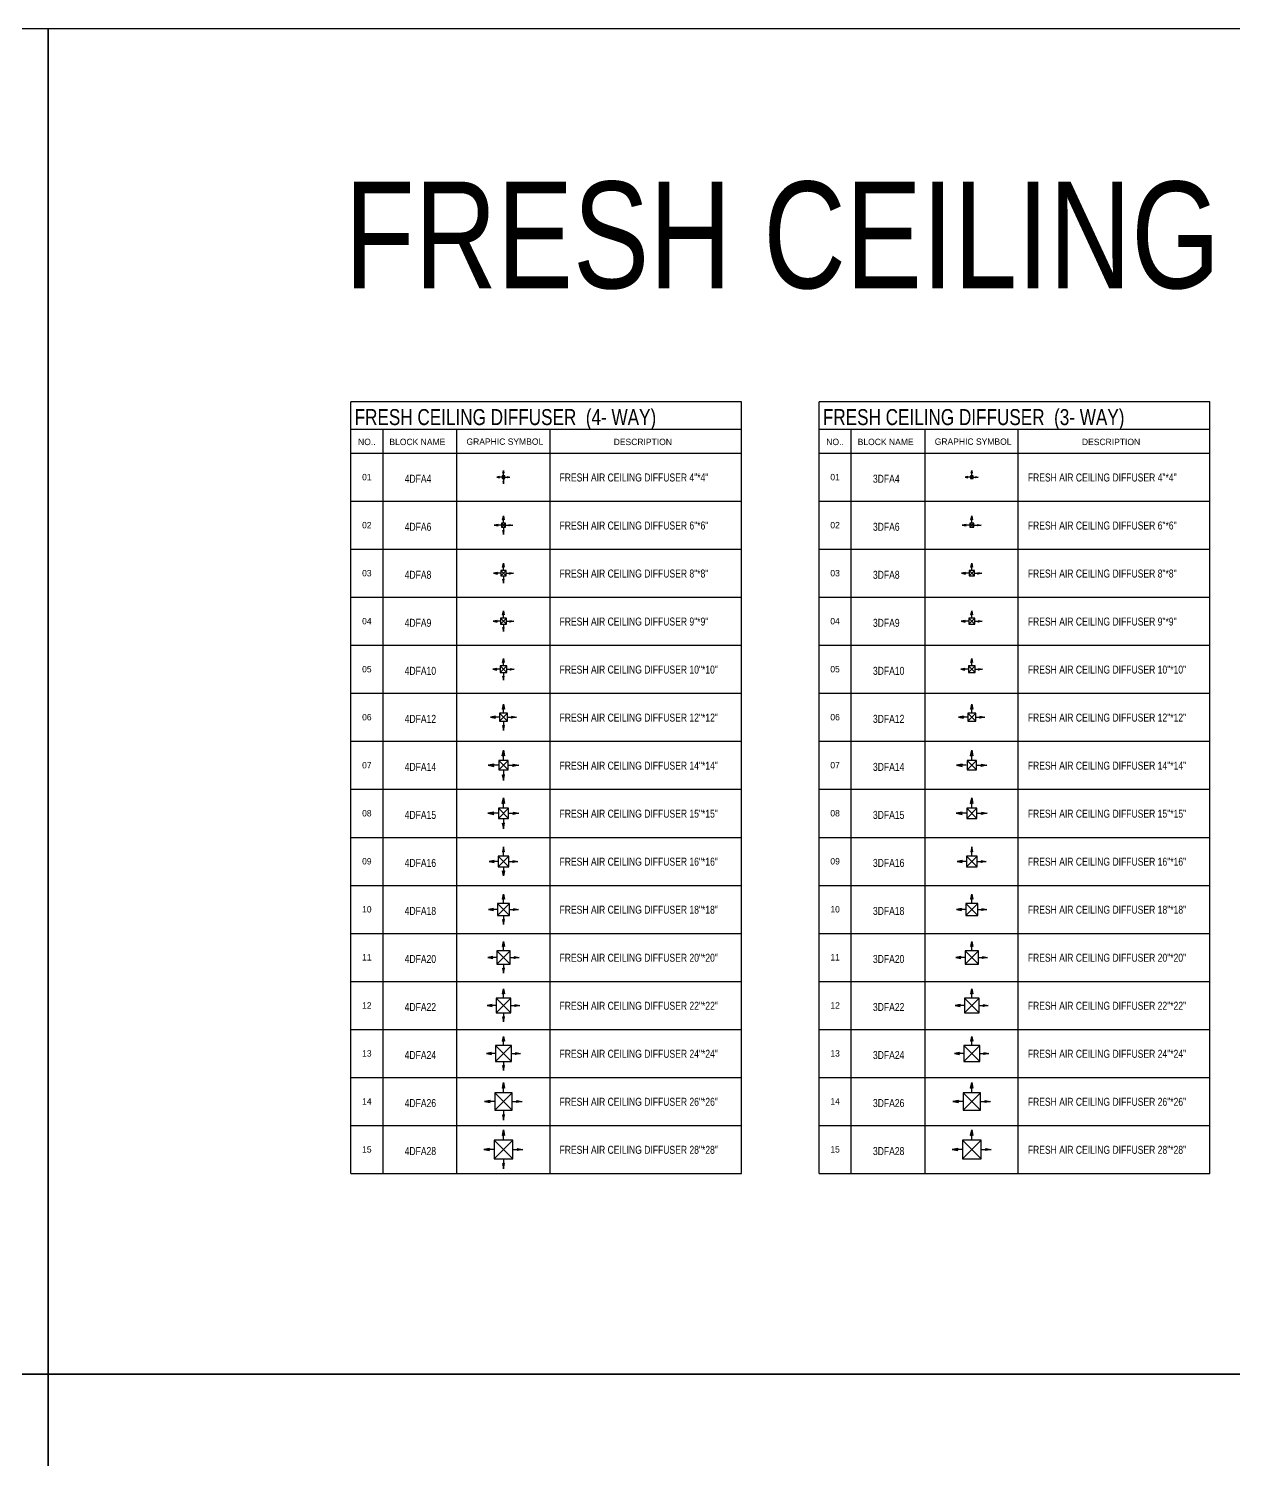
# Model space of a CAD drawing. Header units: millimetres. Extents: x 231894 to 495193, y 184583 to 303652.
# Drawn here: x 406700 to 451862, y 250024 to 303652 of the extents above; entities that cross this region are included whole.
import ezdxf
from ezdxf.enums import TextEntityAlignment as Align

# ---------------------------------------------------------------- set-up
doc = ezdxf.new("R2010")
doc.units = ezdxf.units.MM
doc.layers.get('0').update_dxf_attribs({"color": 254})
for name, color, linetype in [('40-REFERENCE-DRAWINGS-0-35', 40, 'Continuous'), ('FRESH GRILL', 13, 'Continuous'), ('MEQUIP', 2, 'Continuous')]:
    doc.layers.add(name, color=color, linetype=linetype)
doc.styles.add('STENCIL', font='stencil.shx')
doc.styles.add('style2', font='stencil.shx')

# ---------------------------------------------------------------- blocks, each defined once
blk = doc.blocks.new('4DFA4')
at = {"color": 13}
for p, q in [((-144, 20), (-244, 0)), ((50, 50), (-50, -50)), ((-50, 50), (50, -50)), ((-20, 144), (0, 244)), ((-20, 144), (0, 152)), ((0, 75), (0, 244)), ((0, 244), (20, 144)), ((20, 144), (0, 152)), ((75, 0), (244, 0)), ((144, 20), (244, 0)), ((144, 20), (152, 0)), ((144, -20), (152, 0)), ((244, 0), (144, -20)), ((-75, 0), (-244, 0)), ((-244, 0), (-144, -20)), ((-20, -144), (0, -244)), ((-20, -144), (0, -152)), ((0, -75), (0, -244)), ((20, -144), (0, -152)), ((0, -244), (20, -144))]:
    blk.add_line(p, q, dxfattribs=at)
at = {"color": 12}
blk.add_lwpolyline([(-50, -50), (50, -50), (50, 50), (-50, 50)], close=True, dxfattribs=at)
at = {"color": 13}
for points in [[(-144, 20), (-152, 0), (-244, 0)], [(-20, 144), (0, 152), (0, 244)], [(20, 144), (0, 152), (0, 244)], [(144, 20), (152, 0), (244, 0)], [(144, -20), (152, 0), (244, 0)], [(-144, -20), (-152, 0), (-244, 0)], [(-20, -144), (0, -152), (0, -244)], [(20, -144), (0, -152), (0, -244)]]:
    blk.add_solid(points, dxfattribs=at)
blk = doc.blocks.new('4DFA6')
at = {"color": 13}
for p, q in [((-203.125, 30), (-353.125, 0)), ((-100, 0), (-353.125, 0)), ((-353.125, 0), (-203.125, -30)), ((-203.125, 30), (-215.625, 0)), ((-203.125, -30), (-215.625, 0)), ((75, 75), (-75, -75)), ((-75, 75), (75, -75)), ((-30, 203.125), (0, 353.125)), ((-30, 203.125), (0, 215.625)), ((0, 100), (0, 353.125)), ((0, 353.125), (30, 203.125)), ((30, 203.125), (0, 215.625)), ((100, 0), (353.125, 0)), ((203.125, 30), (353.125, 0)), ((203.125, 30), (215.625, 0)), ((203.125, -30), (215.625, 0)), ((353.125, 0), (203.125, -30)), ((-30, -203.125), (0, -353.125)), ((-30, -203.125), (0, -215.625)), ((0, -100), (0, -353.125)), ((30, -203.125), (0, -215.625)), ((0, -353.125), (30, -203.125))]:
    blk.add_line(p, q, dxfattribs=at)
at = {"color": 12}
blk.add_lwpolyline([(-75, -75), (75, -75), (75, 75), (-75, 75)], close=True, dxfattribs=at)
at = {"color": 13}
for points in [[(-203.125, 30), (-215.625, 0), (-353.125, 0)], [(-203.125, -30), (-215.625, 0), (-353.125, 0)], [(-30, 203.125), (0, 215.625), (0, 353.125)], [(30, 203.125), (0, 215.625), (0, 353.125)], [(203.125, 30), (215.625, 0), (353.125, 0)], [(203.125, -30), (215.625, 0), (353.125, 0)], [(-30, -203.125), (0, -215.625), (0, -353.125)], [(30, -203.125), (0, -215.625), (0, -353.125)]]:
    blk.add_solid(points, dxfattribs=at)
blk = doc.blocks.new('4DFA8')
at = {"color": 13}
for p, q in [((-228.125, 30), (-378.125, 0)), ((-125, 0), (-378.125, 0)), ((-378.125, 0), (-228.125, -30)), ((-228.125, 30), (-240.625, 0)), ((-228.125, -30), (-240.625, 0)), ((100, 100), (-100, -100)), ((-100, 100), (100, -100)), ((-30, 228.125), (0, 378.125)), ((-30, 228.125), (0, 240.625)), ((0, 125), (0, 378.125)), ((0, 378.125), (30, 228.125)), ((30, 228.125), (0, 240.625)), ((125, 0), (378.125, 0)), ((228.125, 30), (378.125, 0)), ((228.125, 30), (240.625, 0)), ((228.125, -30), (240.625, 0)), ((378.125, 0), (228.125, -30)), ((-30, -228.125), (0, -378.125)), ((-30, -228.125), (0, -240.625)), ((0, -125), (0, -378.125)), ((30, -228.125), (0, -240.625)), ((0, -378.125), (30, -228.125))]:
    blk.add_line(p, q, dxfattribs=at)
at = {"color": 12}
blk.add_lwpolyline([(-100, -100), (100, -100), (100, 100), (-100, 100)], close=True, dxfattribs=at)
at = {"color": 13}
for points in [[(-228.125, 30), (-240.625, 0), (-378.125, 0)], [(-228.125, -30), (-240.625, 0), (-378.125, 0)], [(-30, 228.125), (0, 240.625), (0, 378.125)], [(30, 228.125), (0, 240.625), (0, 378.125)], [(228.125, 30), (240.625, 0), (378.125, 0)], [(228.125, -30), (240.625, 0), (378.125, 0)], [(-30, -228.125), (0, -240.625), (0, -378.125)], [(30, -228.125), (0, -240.625), (0, -378.125)]]:
    blk.add_solid(points, dxfattribs=at)
blk = doc.blocks.new('4DFA10')
at = {"color": 13}
for p, q in [((-253.125, 30), (-403.125, 0)), ((-150, 0), (-403.125, 0)), ((-403.125, 0), (-253.125, -30)), ((-253.125, 30), (-265.625, 0)), ((-253.125, -30), (-265.625, 0)), ((125, 125), (-125, -125)), ((-125, 125), (125, -125)), ((-30, 253.125), (0, 403.125)), ((-30, 253.125), (0, 265.625)), ((0, 150), (0, 403.125)), ((0, 403.125), (30, 253.125)), ((30, 253.125), (0, 265.625)), ((150, 0), (403.125, 0)), ((253.125, 30), (403.125, 0)), ((253.125, 30), (265.625, 0)), ((253.125, -30), (265.625, 0)), ((403.125, 0), (253.125, -30)), ((-30, -253.125), (0, -403.125)), ((-30, -253.125), (0, -265.625)), ((0, -150), (0, -403.125)), ((30, -253.125), (0, -265.625)), ((0, -403.125), (30, -253.125))]:
    blk.add_line(p, q, dxfattribs=at)
at = {"color": 12}
blk.add_lwpolyline([(-125, -125), (125, -125), (125, 125), (-125, 125)], close=True, dxfattribs=at)
at = {"color": 13}
for points in [[(-253.125, 30), (-265.625, 0), (-403.125, 0)], [(-253.125, -30), (-265.625, 0), (-403.125, 0)], [(-30, 253.125), (0, 265.625), (0, 403.125)], [(30, 253.125), (0, 265.625), (0, 403.125)], [(253.125, 30), (265.625, 0), (403.125, 0)], [(253.125, -30), (265.625, 0), (403.125, 0)], [(-30, -253.125), (0, -265.625), (0, -403.125)], [(30, -253.125), (0, -265.625), (0, -403.125)]]:
    blk.add_solid(points, dxfattribs=at)
blk = doc.blocks.new('4DFA12')
at = {"color": 13}
for p, q in [((-303.90625, 37.5), (-491.40625, 0)), ((-175, 0), (-491.40625, 0)), ((-491.40625, 0), (-303.90625, -37.5)), ((-303.90625, 37.5), (-319.53125, 0)), ((-303.90625, -37.5), (-319.53125, 0)), ((150, 150), (-150, -150)), ((-150, 150), (150, -150)), ((-37.5, 303.90625), (0, 491.40625)), ((-37.5, 303.90625), (0, 319.53125)), ((0, 175), (0, 491.40625)), ((0, 491.40625), (37.5, 303.90625)), ((37.5, 303.90625), (0, 319.53125)), ((175, 0), (491.40625, 0)), ((303.90625, 37.5), (491.40625, 0)), ((303.90625, 37.5), (319.53125, 0)), ((303.90625, -37.5), (319.53125, 0)), ((491.40625, 0), (303.90625, -37.5)), ((-37.5, -303.90625), (0, -491.40625)), ((-37.5, -303.90625), (0, -319.53125)), ((0, -175), (0, -491.40625)), ((37.5, -303.90625), (0, -319.53125)), ((0, -491.40625), (37.5, -303.90625))]:
    blk.add_line(p, q, dxfattribs=at)
at = {"color": 12}
blk.add_lwpolyline([(-150, -150), (150, -150), (150, 150), (-150, 150)], close=True, dxfattribs=at)
at = {"color": 13}
for points in [[(-303.90625, 37.5), (-319.53125, 0), (-491.40625, 0)], [(-303.90625, -37.5), (-319.53125, 0), (-491.40625, 0)], [(-37.5, 303.90625), (0, 319.53125), (0, 491.40625)], [(37.5, 303.90625), (0, 319.53125), (0, 491.40625)], [(303.90625, 37.5), (319.53125, 0), (491.40625, 0)], [(303.90625, -37.5), (319.53125, 0), (491.40625, 0)], [(-37.5, -303.90625), (0, -319.53125), (0, -491.40625)], [(37.5, -303.90625), (0, -319.53125), (0, -491.40625)]]:
    blk.add_solid(points, dxfattribs=at)
blk = doc.blocks.new('4DFA14')
at = {"color": 13}
for p, q in [((-44, 355), (0, 573)), ((0, 204), (0, 573)), ((0, 573), (44, 355)), ((-355, 44), (-573, 0)), ((-204, 0), (-573, 0)), ((-573, 0), (-355, -44)), ((-355, 44), (-373, 0)), ((-355, -44), (-373, 0)), ((175, 175), (-175, -175)), ((-175, 175), (175, -175)), ((-44, 355), (0, 373)), ((44, 355), (0, 373)), ((204, 0), (573, 0)), ((355, 44), (573, 0)), ((355, 44), (373, 0)), ((355, -44), (373, 0)), ((573, 0), (355, -44)), ((-44, -355), (0, -573)), ((-44, -355), (0, -373)), ((0, -204), (0, -573)), ((44, -355), (0, -373)), ((0, -573), (44, -355))]:
    blk.add_line(p, q, dxfattribs=at)
at = {"color": 12}
blk.add_lwpolyline([(-175, -175), (175, -175), (175, 175), (-175, 175)], close=True, dxfattribs=at)
at = {"color": 13}
for points in [[(-44, 355), (0, 373), (0, 573)], [(44, 355), (0, 373), (0, 573)], [(-355, 44), (-373, 0), (-573, 0)], [(-355, -44), (-373, 0), (-573, 0)], [(355, 44), (373, 0), (573, 0)], [(355, -44), (373, 0), (573, 0)], [(-44, -355), (0, -373), (0, -573)], [(44, -355), (0, -373), (0, -573)]]:
    blk.add_solid(points, dxfattribs=at)
blk = doc.blocks.new('4DFA16')
at = {"color": 13}
for p, q in [((0, 541.40625), (-37.5, 353.90625)), ((0, 225), (0, 541.40625)), ((37.5, 353.90625), (0, 541.40625)), ((-353.90625, 37.5), (-541.40625, 0)), ((-225, 0), (-541.40625, 0)), ((-541.40625, 0), (-353.90625, -37.5)), ((-353.90625, 37.5), (-369.53125, 0)), ((-353.90625, -37.5), (-369.53125, 0)), ((200, 200), (-200, -200)), ((-200, 200), (200, -200)), ((-37.5, 353.90625), (0, 369.53125)), ((37.5, 353.90625), (0, 369.53125)), ((225, 0), (541.40625, 0)), ((353.90625, 37.5), (541.40625, 0)), ((353.90625, 37.5), (369.53125, 0)), ((353.90625, -37.5), (369.53125, 0)), ((541.40625, 0), (353.90625, -37.5)), ((-37.5, -353.90625), (0, -369.53125)), ((0, -541.40625), (-37.5, -353.90625)), ((0, -225), (0, -541.40625)), ((37.5, -353.90625), (0, -541.40625)), ((37.5, -353.90625), (0, -369.53125))]:
    blk.add_line(p, q, dxfattribs=at)
at = {"color": 12}
blk.add_lwpolyline([(-200, -200), (200, -200), (200, 200), (-200, 200)], close=True, dxfattribs=at)
at = {"color": 13}
for points in [[(-37.5, 353.90625), (0, 369.53125), (0, 541.40625)], [(37.5, 353.90625), (0, 369.53125), (0, 541.40625)], [(-353.90625, 37.5), (-369.53125, 0), (-541.40625, 0)], [(-353.90625, -37.5), (-369.53125, 0), (-541.40625, 0)], [(353.90625, 37.5), (369.53125, 0), (541.40625, 0)], [(353.90625, -37.5), (369.53125, 0), (541.40625, 0)], [(-37.5, -353.90625), (0, -369.53125), (0, -541.40625)], [(37.5, -353.90625), (0, -369.53125), (0, -541.40625)]]:
    blk.add_solid(points, dxfattribs=at)
blk = doc.blocks.new('4DFA18')
at = {"color": 13}
for p, q in [((-37.5, 378.90625), (0, 566.40625)), ((0, 250), (0, 566.40625)), ((0, 566.40625), (37.5, 378.90625)), ((-378.90625, 37.5), (-566.40625, 0)), ((-250, 0), (-566.40625, 0)), ((-566.40625, 0), (-378.90625, -37.5)), ((-378.90625, 37.5), (-394.53125, 0)), ((-378.90625, -37.5), (-394.53125, 0)), ((225, 225), (-225, -225)), ((-225, 225), (225, -225)), ((-37.5, 378.90625), (0, 394.53125)), ((37.5, 378.90625), (0, 394.53125)), ((250, 0), (566.40625, 0)), ((378.90625, 37.5), (566.40625, 0)), ((378.90625, 37.5), (394.53125, 0)), ((378.90625, -37.5), (394.53125, 0)), ((566.40625, 0), (378.90625, -37.5)), ((-37.5, -378.90625), (0, -566.40625)), ((-37.5, -378.90625), (0, -394.53125)), ((0, -250), (0, -566.40625)), ((37.5, -378.90625), (0, -394.53125)), ((0, -566.40625), (37.5, -378.90625))]:
    blk.add_line(p, q, dxfattribs=at)
at = {"color": 12}
blk.add_lwpolyline([(-225, -225), (225, -225), (225, 225), (-225, 225)], close=True, dxfattribs=at)
at = {"color": 13}
for points in [[(-37.5, 378.90625), (0, 394.53125), (0, 566.40625)], [(37.5, 378.90625), (0, 394.53125), (0, 566.40625)], [(-378.90625, 37.5), (-394.53125, 0), (-566.40625, 0)], [(-378.90625, -37.5), (-394.53125, 0), (-566.40625, 0)], [(378.90625, 37.5), (394.53125, 0), (566.40625, 0)], [(378.90625, -37.5), (394.53125, 0), (566.40625, 0)], [(-37.5, -378.90625), (0, -394.53125), (0, -566.40625)], [(37.5, -378.90625), (0, -394.53125), (0, -566.40625)]]:
    blk.add_solid(points, dxfattribs=at)
blk = doc.blocks.new('4DFA20')
at = {"color": 13}
for p, q in [((-37.5, 403.90625), (0, 591.40625)), ((0, 275), (0, 591.40625)), ((0, 591.40625), (37.5, 403.90625)), ((-403.90625, 37.5), (-591.40625, 0)), ((-275, 0), (-591.40625, 0)), ((-591.40625, 0), (-403.90625, -37.5)), ((-403.90625, 37.5), (-419.53125, 0)), ((-403.90625, -37.5), (-419.53125, 0)), ((250, 250), (-250, -250)), ((-250, 250), (250, -250)), ((-37.5, 403.90625), (0, 419.53125)), ((37.5, 403.90625), (0, 419.53125)), ((275, 0), (591.40625, 0)), ((403.90625, 37.5), (591.40625, 0)), ((403.90625, 37.5), (419.53125, 0)), ((403.90625, -37.5), (419.53125, 0)), ((591.40625, 0), (403.90625, -37.5)), ((-37.5, -403.90625), (0, -591.40625)), ((-37.5, -403.90625), (0, -419.53125)), ((0, -275), (0, -591.40625)), ((37.5, -403.90625), (0, -419.53125)), ((0, -591.40625), (37.5, -403.90625))]:
    blk.add_line(p, q, dxfattribs=at)
at = {"color": 12}
blk.add_lwpolyline([(-250, -250), (250, -250), (250, 250), (-250, 250)], close=True, dxfattribs=at)
at = {"color": 13}
for points in [[(-37.5, 403.90625), (0, 419.53125), (0, 591.40625)], [(37.5, 403.90625), (0, 419.53125), (0, 591.40625)], [(-403.90625, 37.5), (-419.53125, 0), (-591.40625, 0)], [(-403.90625, -37.5), (-419.53125, 0), (-591.40625, 0)], [(403.90625, 37.5), (419.53125, 0), (591.40625, 0)], [(403.90625, -37.5), (419.53125, 0), (591.40625, 0)], [(-37.5, -403.90625), (0, -419.53125), (0, -591.40625)], [(37.5, -403.90625), (0, -419.53125), (0, -591.40625)]]:
    blk.add_solid(points, dxfattribs=at)
blk = doc.blocks.new('4DFA22')
at = {"color": 13}
for p, q in [((-37.5, 428.90625), (0, 616.40625)), ((0, 300), (0, 616.40625)), ((0, 616.40625), (37.5, 428.90625)), ((-428.90625, 37.5), (-616.40625, 0)), ((-300, 0), (-616.40625, 0)), ((-616.40625, 0), (-428.90625, -37.5)), ((-428.90625, 37.5), (-444.53125, 0)), ((-428.90625, -37.5), (-444.53125, 0)), ((275, 275), (-275, -275)), ((-275, 275), (275, -275)), ((-37.5, 428.90625), (0, 444.53125)), ((37.5, 428.90625), (0, 444.53125)), ((300, 0), (616.40625, 0)), ((428.90625, 37.5), (616.40625, 0)), ((428.90625, 37.5), (444.53125, 0)), ((428.90625, -37.5), (444.53125, 0)), ((616.40625, 0), (428.90625, -37.5)), ((-37.5, -428.90625), (0, -616.40625)), ((-37.5, -428.90625), (0, -444.53125)), ((0, -300), (0, -616.40625)), ((37.5, -428.90625), (0, -444.53125)), ((0, -616.40625), (37.5, -428.90625))]:
    blk.add_line(p, q, dxfattribs=at)
at = {"color": 12}
blk.add_lwpolyline([(-275, -275), (275, -275), (275, 275), (-275, 275)], close=True, dxfattribs=at)
at = {"color": 13}
for points in [[(-37.5, 428.90625), (0, 444.53125), (0, 616.40625)], [(37.5, 428.90625), (0, 444.53125), (0, 616.40625)], [(-428.90625, 37.5), (-444.53125, 0), (-616.40625, 0)], [(-428.90625, -37.5), (-444.53125, 0), (-616.40625, 0)], [(428.90625, 37.5), (444.53125, 0), (616.40625, 0)], [(428.90625, -37.5), (444.53125, 0), (616.40625, 0)], [(-37.5, -428.90625), (0, -444.53125), (0, -616.40625)], [(37.5, -428.90625), (0, -444.53125), (0, -616.40625)]]:
    blk.add_solid(points, dxfattribs=at)
blk = doc.blocks.new('4DFA24')
at = {"color": 13}
for p, q in [((-38, 454), (0, 641)), ((0, 325), (0, 641)), ((0, 641), (37, 454)), ((-454, 37), (-641, 0)), ((-454, 37), (-470, 0)), ((300, 300), (-300, -300)), ((-300, 300), (300, -300)), ((-38, 454), (0, 470)), ((37, 454), (0, 470)), ((325, 0), (641, 0)), ((454, 37), (641, 0)), ((454, 37), (470, 0)), ((454, -38), (470, 0)), ((641, 0), (454, -38)), ((-325, 0), (-641, 0)), ((-641, 0), (-454, -38)), ((-454, -38), (-470, 0)), ((-38, -454), (0, -641)), ((-38, -454), (0, -470)), ((0, -325), (0, -641)), ((37, -454), (0, -470)), ((0, -641), (37, -454))]:
    blk.add_line(p, q, dxfattribs=at)
at = {"color": 12}
blk.add_lwpolyline([(-300, -300), (300, -300), (300, 300), (-300, 300)], close=True, dxfattribs=at)
at = {"color": 13}
for points in [[(-38, 454), (0, 470), (0, 641)], [(37, 454), (0, 470), (0, 641)], [(-454, 37), (-470, 0), (-641, 0)], [(454, 37), (470, 0), (641, 0)], [(454, -38), (470, 0), (641, 0)], [(-454, -38), (-470, 0), (-641, 0)], [(-38, -454), (0, -470), (0, -641)], [(37, -454), (0, -470), (0, -641)]]:
    blk.add_solid(points, dxfattribs=at)
blk = doc.blocks.new('4DFA26')
at = {"color": 13}
for p, q in [((-42, 495), (0, 706)), ((0, 350), (0, 706)), ((0, 706), (42, 495)), ((-495, 42), (-706, 0)), ((-495, 42), (-513, 0)), ((325, 325), (-325, -325)), ((-325, 325), (325, -325)), ((-42, 495), (0, 513)), ((42, 495), (0, 513)), ((350, 0), (706, 0)), ((495, 42), (706, 0)), ((495, 42), (513, 0)), ((495, -42), (513, 0)), ((706, 0), (495, -42)), ((-350, 0), (-706, 0)), ((-706, 0), (-495, -42)), ((-495, -42), (-513, 0)), ((-42, -495), (0, -706)), ((-42, -495), (0, -513)), ((0, -350), (0, -706)), ((42, -495), (0, -513)), ((0, -706), (42, -495))]:
    blk.add_line(p, q, dxfattribs=at)
at = {"color": 12}
blk.add_lwpolyline([(-325, -325), (325, -325), (325, 325), (-325, 325)], close=True, dxfattribs=at)
at = {"color": 13}
for points in [[(-42, 495), (0, 513), (0, 706)], [(42, 495), (0, 513), (0, 706)], [(-495, 42), (-513, 0), (-706, 0)], [(495, 42), (513, 0), (706, 0)], [(495, -42), (513, 0), (706, 0)], [(-495, -42), (-513, 0), (-706, 0)], [(-42, -495), (0, -513), (0, -706)], [(42, -495), (0, -513), (0, -706)]]:
    blk.add_solid(points, dxfattribs=at)
blk = doc.blocks.new('4DFA28')
at = {"color": 13}
for p, q in [((-42, 520), (0, 731)), ((-42, 520), (0, 538)), ((0, 375), (0, 731)), ((0, 731), (42, 520)), ((42, 520), (0, 538)), ((-520, 42), (-731, 0)), ((-375, 0), (-731, 0)), ((-731, 0), (-520, -42)), ((-520, 42), (-538, 0)), ((-520, -42), (-538, 0)), ((350, 350), (-350, -350)), ((-350, 350), (350, -350)), ((375, 0), (731, 0)), ((520, 42), (731, 0)), ((520, 42), (538, 0)), ((520, -42), (538, 0)), ((731, 0), (520, -42)), ((-42, -520), (0, -731)), ((-42, -520), (0, -538)), ((0, -375), (0, -731)), ((42, -520), (0, -538)), ((0, -731), (42, -520))]:
    blk.add_line(p, q, dxfattribs=at)
at = {"color": 12}
blk.add_lwpolyline([(-350, -350), (350, -350), (350, 350), (-350, 350)], close=True, dxfattribs=at)
at = {"color": 13}
for points in [[(-42, 520), (0, 538), (0, 731)], [(42, 520), (0, 538), (0, 731)], [(-520, 42), (-538, 0), (-731, 0)], [(-520, -42), (-538, 0), (-731, 0)], [(520, 42), (538, 0), (731, 0)], [(520, -42), (538, 0), (731, 0)], [(-42, -520), (0, -538), (0, -731)], [(42, -520), (0, -538), (0, -731)]]:
    blk.add_solid(points, dxfattribs=at)
blk = doc.blocks.new('3DFA4')
at = {"color": 13}
for p, q in [((-144, 20), (-244, 0)), ((50, 50), (-50, -50)), ((-50, 50), (50, -50)), ((-20, 144), (0, 244)), ((-20, 144), (0, 152)), ((0, 75), (0, 244)), ((0, 244), (20, 144)), ((20, 144), (0, 152)), ((75, 0), (244, 0)), ((144, 20), (244, 0)), ((144, 20), (152, 0)), ((144, -20), (152, 0)), ((244, 0), (144, -20)), ((-75, 0), (-244, 0)), ((-244, 0), (-144, -20))]:
    blk.add_line(p, q, dxfattribs=at)
at = {"color": 12}
blk.add_lwpolyline([(-50, -50), (50, -50), (50, 50), (-50, 50)], close=True, dxfattribs=at)
at = {"color": 13}
for points in [[(-144, 20), (-152, 0), (-244, 0)], [(-20, 144), (0, 152), (0, 244)], [(20, 144), (0, 152), (0, 244)], [(144, 20), (152, 0), (244, 0)], [(144, -20), (152, 0), (244, 0)], [(-144, -20), (-152, 0), (-244, 0)]]:
    blk.add_solid(points, dxfattribs=at)
blk = doc.blocks.new('3DFA6')
at = {"color": 13}
for p, q in [((-203.125, 30), (-353.125, 0)), ((-100, 0), (-353.125, 0)), ((-353.125, 0), (-203.125, -30)), ((-203.125, 30), (-215.625, 0)), ((-203.125, -30), (-215.625, 0)), ((75, 75), (-75, -75)), ((-75, 75), (75, -75)), ((-30, 203.125), (0, 353.125)), ((-30, 203.125), (0, 215.625)), ((0, 100), (0, 353.125)), ((0, 353.125), (30, 203.125)), ((30, 203.125), (0, 215.625)), ((100, 0), (353.125, 0)), ((203.125, 30), (353.125, 0)), ((203.125, 30), (215.625, 0)), ((203.125, -30), (215.625, 0)), ((353.125, 0), (203.125, -30))]:
    blk.add_line(p, q, dxfattribs=at)
at = {"color": 12}
blk.add_lwpolyline([(-75, -75), (75, -75), (75, 75), (-75, 75)], close=True, dxfattribs=at)
at = {"color": 13}
for points in [[(-203.125, 30), (-215.625, 0), (-353.125, 0)], [(-203.125, -30), (-215.625, 0), (-353.125, 0)], [(-30, 203.125), (0, 215.625), (0, 353.125)], [(30, 203.125), (0, 215.625), (0, 353.125)], [(203.125, 30), (215.625, 0), (353.125, 0)], [(203.125, -30), (215.625, 0), (353.125, 0)]]:
    blk.add_solid(points, dxfattribs=at)
blk = doc.blocks.new('3DFA8')
at = {"color": 13}
for p, q in [((-228.125, 30), (-378.125, 0)), ((-125, 0), (-378.125, 0)), ((-378.125, 0), (-228.125, -30)), ((-228.125, 30), (-240.625, 0)), ((-228.125, -30), (-240.625, 0)), ((100, 100), (-100, -100)), ((-100, 100), (100, -100)), ((-30, 228.125), (0, 378.125)), ((-30, 228.125), (0, 240.625)), ((0, 125), (0, 378.125)), ((0, 378.125), (30, 228.125)), ((30, 228.125), (0, 240.625)), ((125, 0), (378.125, 0)), ((228.125, 30), (378.125, 0)), ((228.125, 30), (240.625, 0)), ((228.125, -30), (240.625, 0)), ((378.125, 0), (228.125, -30))]:
    blk.add_line(p, q, dxfattribs=at)
at = {"color": 12}
blk.add_lwpolyline([(-100, -100), (100, -100), (100, 100), (-100, 100)], close=True, dxfattribs=at)
at = {"color": 13}
for points in [[(-228.125, 30), (-240.625, 0), (-378.125, 0)], [(-228.125, -30), (-240.625, 0), (-378.125, 0)], [(-30, 228.125), (0, 240.625), (0, 378.125)], [(30, 228.125), (0, 240.625), (0, 378.125)], [(228.125, 30), (240.625, 0), (378.125, 0)], [(228.125, -30), (240.625, 0), (378.125, 0)]]:
    blk.add_solid(points, dxfattribs=at)
blk = doc.blocks.new('3DFA10')
at = {"color": 13}
for p, q in [((-253.125, 30), (-403.125, 0)), ((-150, 0), (-403.125, 0)), ((-403.125, 0), (-253.125, -30)), ((-253.125, 30), (-265.625, 0)), ((-253.125, -30), (-265.625, 0)), ((125, 125), (-125, -125)), ((-125, 125), (125, -125)), ((-30, 253.125), (0, 403.125)), ((-30, 253.125), (0, 265.625)), ((0, 150), (0, 403.125)), ((0, 403.125), (30, 253.125)), ((30, 253.125), (0, 265.625)), ((150, 0), (403.125, 0)), ((253.125, 30), (403.125, 0)), ((253.125, 30), (265.625, 0)), ((253.125, -30), (265.625, 0)), ((403.125, 0), (253.125, -30))]:
    blk.add_line(p, q, dxfattribs=at)
at = {"color": 12}
blk.add_lwpolyline([(-125, -125), (125, -125), (125, 125), (-125, 125)], close=True, dxfattribs=at)
at = {"color": 13}
for points in [[(-253.125, 30), (-265.625, 0), (-403.125, 0)], [(-253.125, -30), (-265.625, 0), (-403.125, 0)], [(-30, 253.125), (0, 265.625), (0, 403.125)], [(30, 253.125), (0, 265.625), (0, 403.125)], [(253.125, 30), (265.625, 0), (403.125, 0)], [(253.125, -30), (265.625, 0), (403.125, 0)]]:
    blk.add_solid(points, dxfattribs=at)
blk = doc.blocks.new('3DFA12')
at = {"color": 13}
for p, q in [((-303.90625, 37.5), (-491.40625, 0)), ((-175, 0), (-491.40625, 0)), ((-491.40625, 0), (-303.90625, -37.5)), ((-303.90625, 37.5), (-319.53125, 0)), ((-303.90625, -37.5), (-319.53125, 0)), ((150, 150), (-150, -150)), ((-150, 150), (150, -150)), ((-37.5, 303.90625), (0, 491.40625)), ((-37.5, 303.90625), (0, 319.53125)), ((0, 175), (0, 491.40625)), ((0, 491.40625), (37.5, 303.90625)), ((37.5, 303.90625), (0, 319.53125)), ((175, 0), (491.40625, 0)), ((303.90625, 37.5), (491.40625, 0)), ((303.90625, 37.5), (319.53125, 0)), ((303.90625, -37.5), (319.53125, 0)), ((491.40625, 0), (303.90625, -37.5))]:
    blk.add_line(p, q, dxfattribs=at)
at = {"color": 12}
blk.add_lwpolyline([(-150, -150), (150, -150), (150, 150), (-150, 150)], close=True, dxfattribs=at)
at = {"color": 13}
for points in [[(-303.90625, 37.5), (-319.53125, 0), (-491.40625, 0)], [(-303.90625, -37.5), (-319.53125, 0), (-491.40625, 0)], [(-37.5, 303.90625), (0, 319.53125), (0, 491.40625)], [(37.5, 303.90625), (0, 319.53125), (0, 491.40625)], [(303.90625, 37.5), (319.53125, 0), (491.40625, 0)], [(303.90625, -37.5), (319.53125, 0), (491.40625, 0)]]:
    blk.add_solid(points, dxfattribs=at)
blk = doc.blocks.new('3DFA14')
at = {"color": 13}
for p, q in [((-44, 355), (0, 573)), ((0, 204), (0, 573)), ((0, 573), (44, 355)), ((-355, 44), (-573, 0)), ((-204, 0), (-573, 0)), ((-573, 0), (-355, -44)), ((-355, 44), (-373, 0)), ((-355, -44), (-373, 0)), ((175, 175), (-175, -175)), ((-175, 175), (175, -175)), ((-44, 355), (0, 373)), ((44, 355), (0, 373)), ((204, 0), (573, 0)), ((355, 44), (573, 0)), ((355, 44), (373, 0)), ((355, -44), (373, 0)), ((573, 0), (355, -44))]:
    blk.add_line(p, q, dxfattribs=at)
at = {"color": 12}
blk.add_lwpolyline([(-175, -175), (175, -175), (175, 175), (-175, 175)], close=True, dxfattribs=at)
at = {"color": 13}
for points in [[(-44, 355), (0, 373), (0, 573)], [(44, 355), (0, 373), (0, 573)], [(-355, 44), (-373, 0), (-573, 0)], [(-355, -44), (-373, 0), (-573, 0)], [(355, 44), (373, 0), (573, 0)], [(355, -44), (373, 0), (573, 0)]]:
    blk.add_solid(points, dxfattribs=at)
blk = doc.blocks.new('3DFA16')
at = {"color": 13}
for p, q in [((0, 541.40625), (-37.5, 353.90625)), ((0, 225), (0, 541.40625)), ((37.5, 353.90625), (0, 541.40625)), ((-353.90625, 37.5), (-541.40625, 0)), ((-225, 0), (-541.40625, 0)), ((-541.40625, 0), (-353.90625, -37.5)), ((-353.90625, 37.5), (-369.53125, 0)), ((-353.90625, -37.5), (-369.53125, 0)), ((200, 200), (-200, -200)), ((-200, 200), (200, -200)), ((-37.5, 353.90625), (0, 369.53125)), ((37.5, 353.90625), (0, 369.53125)), ((225, 0), (541.40625, 0)), ((353.90625, 37.5), (541.40625, 0)), ((353.90625, 37.5), (369.53125, 0)), ((353.90625, -37.5), (369.53125, 0)), ((541.40625, 0), (353.90625, -37.5))]:
    blk.add_line(p, q, dxfattribs=at)
at = {"color": 12}
blk.add_lwpolyline([(-200, -200), (200, -200), (200, 200), (-200, 200)], close=True, dxfattribs=at)
at = {"color": 13}
for points in [[(-37.5, 353.90625), (0, 369.53125), (0, 541.40625)], [(37.5, 353.90625), (0, 369.53125), (0, 541.40625)], [(-353.90625, 37.5), (-369.53125, 0), (-541.40625, 0)], [(-353.90625, -37.5), (-369.53125, 0), (-541.40625, 0)], [(353.90625, 37.5), (369.53125, 0), (541.40625, 0)], [(353.90625, -37.5), (369.53125, 0), (541.40625, 0)]]:
    blk.add_solid(points, dxfattribs=at)
blk = doc.blocks.new('3DFA18')
at = {"color": 13}
for p, q in [((-37.5, 378.90625), (0, 566.40625)), ((0, 250), (0, 566.40625)), ((0, 566.40625), (37.5, 378.90625)), ((-378.90625, 37.5), (-566.40625, 0)), ((-250, 0), (-566.40625, 0)), ((-566.40625, 0), (-378.90625, -37.5)), ((-378.90625, 37.5), (-394.53125, 0)), ((-378.90625, -37.5), (-394.53125, 0)), ((225, 225), (-225, -225)), ((-225, 225), (225, -225)), ((-37.5, 378.90625), (0, 394.53125)), ((37.5, 378.90625), (0, 394.53125)), ((250, 0), (566.40625, 0)), ((378.90625, 37.5), (566.40625, 0)), ((378.90625, 37.5), (394.53125, 0)), ((378.90625, -37.5), (394.53125, 0)), ((566.40625, 0), (378.90625, -37.5))]:
    blk.add_line(p, q, dxfattribs=at)
at = {"color": 12}
blk.add_lwpolyline([(-225, -225), (225, -225), (225, 225), (-225, 225)], close=True, dxfattribs=at)
at = {"color": 13}
for points in [[(-37.5, 378.90625), (0, 394.53125), (0, 566.40625)], [(37.5, 378.90625), (0, 394.53125), (0, 566.40625)], [(-378.90625, 37.5), (-394.53125, 0), (-566.40625, 0)], [(-378.90625, -37.5), (-394.53125, 0), (-566.40625, 0)], [(378.90625, 37.5), (394.53125, 0), (566.40625, 0)], [(378.90625, -37.5), (394.53125, 0), (566.40625, 0)]]:
    blk.add_solid(points, dxfattribs=at)
blk = doc.blocks.new('3DFA20')
at = {"color": 13}
for p, q in [((-37.5, 403.90625), (0, 591.40625)), ((0, 275), (0, 591.40625)), ((0, 591.40625), (37.5, 403.90625)), ((-403.90625, 37.5), (-591.40625, 0)), ((-275, 0), (-591.40625, 0)), ((-591.40625, 0), (-403.90625, -37.5)), ((-403.90625, 37.5), (-419.53125, 0)), ((-403.90625, -37.5), (-419.53125, 0)), ((250, 250), (-250, -250)), ((-250, 250), (250, -250)), ((-37.5, 403.90625), (0, 419.53125)), ((37.5, 403.90625), (0, 419.53125)), ((275, 0), (591.40625, 0)), ((403.90625, 37.5), (591.40625, 0)), ((403.90625, 37.5), (419.53125, 0)), ((403.90625, -37.5), (419.53125, 0)), ((591.40625, 0), (403.90625, -37.5))]:
    blk.add_line(p, q, dxfattribs=at)
at = {"color": 12}
blk.add_lwpolyline([(-250, -250), (250, -250), (250, 250), (-250, 250)], close=True, dxfattribs=at)
at = {"color": 13}
for points in [[(-37.5, 403.90625), (0, 419.53125), (0, 591.40625)], [(37.5, 403.90625), (0, 419.53125), (0, 591.40625)], [(-403.90625, 37.5), (-419.53125, 0), (-591.40625, 0)], [(-403.90625, -37.5), (-419.53125, 0), (-591.40625, 0)], [(403.90625, 37.5), (419.53125, 0), (591.40625, 0)], [(403.90625, -37.5), (419.53125, 0), (591.40625, 0)]]:
    blk.add_solid(points, dxfattribs=at)
blk = doc.blocks.new('3DFA22')
at = {"color": 13}
for p, q in [((-37.5, 428.90625), (0, 616.40625)), ((0, 300), (0, 616.40625)), ((0, 616.40625), (37.5, 428.90625)), ((-428.90625, 37.5), (-616.40625, 0)), ((-300, 0), (-616.40625, 0)), ((-616.40625, 0), (-428.90625, -37.5)), ((-428.90625, 37.5), (-444.53125, 0)), ((-428.90625, -37.5), (-444.53125, 0)), ((275, 275), (-275, -275)), ((-275, 275), (275, -275)), ((-37.5, 428.90625), (0, 444.53125)), ((37.5, 428.90625), (0, 444.53125)), ((300, 0), (616.40625, 0)), ((428.90625, 37.5), (616.40625, 0)), ((428.90625, 37.5), (444.53125, 0)), ((428.90625, -37.5), (444.53125, 0)), ((616.40625, 0), (428.90625, -37.5))]:
    blk.add_line(p, q, dxfattribs=at)
at = {"color": 12}
blk.add_lwpolyline([(-275, -275), (275, -275), (275, 275), (-275, 275)], close=True, dxfattribs=at)
at = {"color": 13}
for points in [[(-37.5, 428.90625), (0, 444.53125), (0, 616.40625)], [(37.5, 428.90625), (0, 444.53125), (0, 616.40625)], [(-428.90625, 37.5), (-444.53125, 0), (-616.40625, 0)], [(-428.90625, -37.5), (-444.53125, 0), (-616.40625, 0)], [(428.90625, 37.5), (444.53125, 0), (616.40625, 0)], [(428.90625, -37.5), (444.53125, 0), (616.40625, 0)]]:
    blk.add_solid(points, dxfattribs=at)
blk = doc.blocks.new('3DFA24')
at = {"color": 13}
for p, q in [((-38, 454), (0, 641)), ((0, 325), (0, 641)), ((0, 641), (37, 454)), ((-454, 37), (-641, 0)), ((-454, 37), (-470, 0)), ((300, 300), (-300, -300)), ((-300, 300), (300, -300)), ((-38, 454), (0, 470)), ((37, 454), (0, 470)), ((325, 0), (641, 0)), ((454, 37), (641, 0)), ((454, 37), (470, 0)), ((454, -38), (470, 0)), ((641, 0), (454, -38)), ((-325, 0), (-641, 0)), ((-641, 0), (-454, -38)), ((-454, -38), (-470, 0))]:
    blk.add_line(p, q, dxfattribs=at)
at = {"color": 12}
blk.add_lwpolyline([(-300, -300), (300, -300), (300, 300), (-300, 300)], close=True, dxfattribs=at)
at = {"color": 13}
for points in [[(-38, 454), (0, 470), (0, 641)], [(37, 454), (0, 470), (0, 641)], [(-454, 37), (-470, 0), (-641, 0)], [(454, 37), (470, 0), (641, 0)], [(454, -38), (470, 0), (641, 0)], [(-454, -38), (-470, 0), (-641, 0)]]:
    blk.add_solid(points, dxfattribs=at)
blk = doc.blocks.new('3DFA26')
at = {"color": 13}
for p, q in [((-42, 495), (0, 706)), ((0, 350), (0, 706)), ((0, 706), (42, 495)), ((-495, 42), (-706, 0)), ((-495, 42), (-513, 0)), ((325, 325), (-325, -325)), ((-325, 325), (325, -325)), ((-42, 495), (0, 513)), ((42, 495), (0, 513)), ((350, 0), (706, 0)), ((495, 42), (706, 0)), ((495, 42), (513, 0)), ((495, -42), (513, 0)), ((706, 0), (495, -42)), ((-350, 0), (-706, 0)), ((-706, 0), (-495, -42)), ((-495, -42), (-513, 0))]:
    blk.add_line(p, q, dxfattribs=at)
at = {"color": 12}
blk.add_lwpolyline([(-325, -325), (325, -325), (325, 325), (-325, 325)], close=True, dxfattribs=at)
at = {"color": 13}
for points in [[(-42, 495), (0, 513), (0, 706)], [(42, 495), (0, 513), (0, 706)], [(-495, 42), (-513, 0), (-706, 0)], [(495, 42), (513, 0), (706, 0)], [(495, -42), (513, 0), (706, 0)], [(-495, -42), (-513, 0), (-706, 0)]]:
    blk.add_solid(points, dxfattribs=at)
blk = doc.blocks.new('3DFA28')
at = {"color": 13}
for p, q in [((-42, 520), (0, 731)), ((-42, 520), (0, 538)), ((0, 375), (0, 731)), ((0, 731), (42, 520)), ((42, 520), (0, 538)), ((-520, 42), (-731, 0)), ((-375, 0), (-731, 0)), ((-731, 0), (-520, -42)), ((-520, 42), (-538, 0)), ((-520, -42), (-538, 0)), ((350, 350), (-350, -350)), ((-350, 350), (350, -350)), ((375, 0), (731, 0)), ((520, 42), (731, 0)), ((520, 42), (538, 0)), ((520, -42), (538, 0)), ((731, 0), (520, -42))]:
    blk.add_line(p, q, dxfattribs=at)
at = {"color": 12}
blk.add_lwpolyline([(-350, -350), (350, -350), (350, 350), (-350, 350)], close=True, dxfattribs=at)
at = {"color": 13}
for points in [[(-42, 520), (0, 538), (0, 731)], [(42, 520), (0, 538), (0, 731)], [(-520, 42), (-538, 0), (-731, 0)], [(-520, -42), (-538, 0), (-731, 0)], [(520, 42), (538, 0), (731, 0)], [(520, -42), (538, 0), (731, 0)]]:
    blk.add_solid(points, dxfattribs=at)
blk = doc.blocks.new('4DFA9')
at = {"color": 13}
for p, q in [((-240.625, 30), (-390.625, 0)), ((-137.5, 0), (-390.625, 0)), ((-390.625, 0), (-240.625, -30)), ((-240.625, 30), (-253.125, 0)), ((-240.625, -30), (-253.125, 0)), ((112.5, 112.5), (-112.5, -112.5)), ((-112.5, 112.5), (112.5, -112.5)), ((-30, 240.625), (0, 390.625)), ((-30, 240.625), (0, 253.125)), ((0, 137.5), (0, 390.625)), ((0, 390.625), (30, 240.625)), ((30, 240.625), (0, 253.125)), ((137.5, 0), (390.625, 0)), ((240.625, 30), (390.625, 0)), ((240.625, 30), (253.125, 0)), ((240.625, -30), (253.125, 0)), ((390.625, 0), (240.625, -30)), ((-30, -240.625), (0, -390.625)), ((-30, -240.625), (0, -253.125)), ((0, -137.5), (0, -390.625)), ((30, -240.625), (0, -253.125)), ((0, -390.625), (30, -240.625))]:
    blk.add_line(p, q, dxfattribs=at)
at = {"color": 12}
blk.add_lwpolyline([(-112.5, -112.5), (112.5, -112.5), (112.5, 112.5), (-112.5, 112.5)], close=True, dxfattribs=at)
at = {"color": 13}
for points in [[(-240.625, 30), (-253.125, 0), (-390.625, 0)], [(-240.625, -30), (-253.125, 0), (-390.625, 0)], [(-30, 240.625), (0, 253.125), (0, 390.625)], [(30, 240.625), (0, 253.125), (0, 390.625)], [(240.625, 30), (253.125, 0), (390.625, 0)], [(240.625, -30), (253.125, 0), (390.625, 0)], [(-30, -240.625), (0, -253.125), (0, -390.625)], [(30, -240.625), (0, -253.125), (0, -390.625)]]:
    blk.add_solid(points, dxfattribs=at)
blk = doc.blocks.new('4DFA15')
at = {"color": 13}
for p, q in [((-44, 363), (0, 582)), ((0, 212), (0, 582)), ((0, 582), (44, 363)), ((-363, 44), (-582, 0)), ((-212, 0), (-582, 0)), ((-582, 0), (-363, -44)), ((-363, 44), (-381, 0)), ((-363, -44), (-381, 0)), ((188, 188), (-188, -188)), ((-188, 188), (188, -188)), ((-44, 363), (0, 381)), ((44, 363), (0, 381)), ((212, 0), (582, 0)), ((363, 44), (582, 0)), ((363, 44), (381, 0)), ((363, -44), (381, 0)), ((582, 0), (363, -44)), ((-44, -363), (0, -582)), ((-44, -363), (0, -381)), ((0, -212), (0, -582)), ((44, -363), (0, -381)), ((0, -582), (44, -363))]:
    blk.add_line(p, q, dxfattribs=at)
at = {"color": 12}
blk.add_lwpolyline([(-188, -188), (188, -188), (188, 188), (-188, 188)], close=True, dxfattribs=at)
at = {"color": 13}
for points in [[(-44, 363), (0, 381), (0, 582)], [(44, 363), (0, 381), (0, 582)], [(-363, 44), (-381, 0), (-582, 0)], [(-363, -44), (-381, 0), (-582, 0)], [(363, 44), (381, 0), (582, 0)], [(363, -44), (381, 0), (582, 0)], [(-44, -363), (0, -381), (0, -582)], [(44, -363), (0, -381), (0, -582)]]:
    blk.add_solid(points, dxfattribs=at)
blk = doc.blocks.new('3DFA15')
at = {"color": 13}
for p, q in [((-44, 363), (0, 582)), ((0, 212), (0, 582)), ((0, 582), (44, 363)), ((-363, 44), (-582, 0)), ((-212, 0), (-582, 0)), ((-582, 0), (-363, -44)), ((-363, 44), (-381, 0)), ((-363, -44), (-381, 0)), ((188, 188), (-188, -188)), ((-188, 188), (188, -188)), ((-44, 363), (0, 381)), ((44, 363), (0, 381)), ((212, 0), (582, 0)), ((363, 44), (582, 0)), ((363, 44), (381, 0)), ((363, -44), (381, 0)), ((582, 0), (363, -44))]:
    blk.add_line(p, q, dxfattribs=at)
at = {"color": 12}
blk.add_lwpolyline([(-188, -188), (188, -188), (188, 188), (-188, 188)], close=True, dxfattribs=at)
at = {"color": 13}
for points in [[(-44, 363), (0, 381), (0, 582)], [(44, 363), (0, 381), (0, 582)], [(-363, 44), (-381, 0), (-582, 0)], [(-363, -44), (-381, 0), (-582, 0)], [(363, 44), (381, 0), (582, 0)], [(363, -44), (381, 0), (582, 0)]]:
    blk.add_solid(points, dxfattribs=at)
blk = doc.blocks.new('3DFA9')
at = {"color": 13}
for p, q in [((-240.625, 30), (-390.625, 0)), ((-137.5, 0), (-390.625, 0)), ((-390.625, 0), (-240.625, -30)), ((-240.625, 30), (-253.125, 0)), ((-240.625, -30), (-253.125, 0)), ((112.5, 112.5), (-112.5, -112.5)), ((-112.5, 112.5), (112.5, -112.5)), ((-30, 240.625), (0, 390.625)), ((-30, 240.625), (0, 253.125)), ((0, 137.5), (0, 390.625)), ((0, 390.625), (30, 240.625)), ((30, 240.625), (0, 253.125)), ((137.5, 0), (390.625, 0)), ((240.625, 30), (390.625, 0)), ((240.625, 30), (253.125, 0)), ((240.625, -30), (253.125, 0)), ((390.625, 0), (240.625, -30))]:
    blk.add_line(p, q, dxfattribs=at)
at = {"color": 12}
blk.add_lwpolyline([(-112.5, -112.5), (112.5, -112.5), (112.5, 112.5), (-112.5, 112.5)], close=True, dxfattribs=at)
at = {"color": 13}
for points in [[(-240.625, 30), (-253.125, 0), (-390.625, 0)], [(-240.625, -30), (-253.125, 0), (-390.625, 0)], [(-30, 240.625), (0, 253.125), (0, 390.625)], [(30, 240.625), (0, 253.125), (0, 390.625)], [(240.625, 30), (253.125, 0), (390.625, 0)], [(240.625, -30), (253.125, 0), (390.625, 0)]]:
    blk.add_solid(points, dxfattribs=at)

msp = doc.modelspace()

# ---------------------------------------------------------------- linework, layer by layer
at = {"layer": 'FRESH GRILL'}
for p, q in [((418778, 260739), (418778, 289664)), ((433424, 260739), (433424, 289664)), ((436332, 260739), (436332, 289664)), ((450977, 260739), (450977, 289664)), ((418778, 288633), (433424, 288633)), ((419974, 288633), (419974, 260739)), ((422753, 260739), (422753, 288633)), ((426246, 260739), (426246, 288633)), ((436332, 288633), (450977, 288633)), ((437527, 288633), (437527, 260739)), ((440306, 260739), (440306, 288633)), ((443800, 260739), (443800, 288633)), ((418778, 287739), (433424, 287739)), ((436332, 287739), (450977, 287739)), ((418778, 285939), (433424, 285939)), ((436332, 285939), (450977, 285939)), ((418778, 284139), (433424, 284139)), ((436332, 284139), (450977, 284139)), ((418778, 282339), (433424, 282339)), ((436332, 282339), (450977, 282339)), ((418778, 280539), (433424, 280539)), ((436332, 280539), (450977, 280539)), ((418778, 278739), (433424, 278739)), ((436332, 278739), (450977, 278739)), ((418778, 276939), (433424, 276939)), ((436332, 276939), (450977, 276939)), ((418778, 275139), (433424, 275139)), ((436332, 275139), (450977, 275139)), ((418778, 273339), (433424, 273339)), ((436332, 273339), (450977, 273339)), ((418778, 271539), (433424, 271539)), ((436332, 271539), (450977, 271539)), ((418778, 269739), (433424, 269739)), ((436332, 269739), (450977, 269739)), ((418778, 267939), (433424, 267939)), ((436332, 267939), (450977, 267939)), ((418778, 266139), (433424, 266139)), ((436332, 266139), (450977, 266139)), ((418778, 264339), (433424, 264339)), ((436332, 264339), (450977, 264339)), ((418778, 262539), (433424, 262539)), ((436332, 262539), (450977, 262539)), ((418778, 260739), (433424, 260739)), ((436332, 260739), (450977, 260739))]:
    msp.add_line(p, q, dxfattribs=at)
for points in [[(433424, 289664), (418778, 289664)], [(450977, 289664), (436332, 289664)]]:
    msp.add_lwpolyline(points, dxfattribs=at)
at = {"layer": 'MEQUIP'}
for points in [[(319660, 303652), (407427, 303652), (407427, 253222), (319660, 253222)], [(407427, 303652), (495193, 303652), (495193, 253222), (407427, 253222)], [(319660, 253222), (407427, 253222), (407427, 184583), (319660, 184583)], [(407427, 253222), (495193, 253222), (495193, 184583), (407427, 184583)]]:
    msp.add_lwpolyline(points, close=True, dxfattribs=at)

# ---------------------------------------------------------------- block references
at = {"layer": 'FRESH GRILL'}
for name, p in [('4DFA4', (424500, 286839)), ('3DFA4', (442053, 286839)), ('4DFA6', (424500, 285039)), ('3DFA6', (442053, 285039)), ('4DFA8', (424500, 283239)), ('3DFA8', (442053, 283239)), ('4DFA9', (424500, 281439)), ('3DFA9', (442053, 281439)), ('4DFA10', (424500, 279639)), ('3DFA10', (442053, 279639)), ('4DFA12', (424500, 277839)), ('3DFA12', (442053, 277839)), ('4DFA14', (424500, 276039)), ('3DFA14', (442053, 276039)), ('4DFA15', (424500, 274239)), ('3DFA15', (442053, 274239)), ('4DFA16', (424500, 272439)), ('3DFA16', (442053, 272439)), ('4DFA18', (424500, 270639)), ('3DFA18', (442053, 270639)), ('4DFA20', (424500, 268839)), ('3DFA20', (442053, 268839)), ('4DFA22', (424500, 267039)), ('3DFA22', (442053, 267039)), ('4DFA24', (424500, 265239)), ('3DFA24', (442053, 265239)), ('4DFA26', (424500, 263439)), ('3DFA26', (442053, 263439)), ('4DFA28', (424500, 261639)), ('3DFA28', (442053, 261639))]:
    msp.add_blockref(name, p, dxfattribs=at)

# ---------------------------------------------------------------- texts
at = {"layer": '40-REFERENCE-DRAWINGS-0-35', "lineweight": 35, "style": 'STENCIL', "width": 0.8}
msp.add_text('FRESH CEILING DIFFUSER', height=4000, dxfattribs=at).set_placement((418551, 293918))
at = {"layer": 'FRESH GRILL', "lineweight": 35, "style": 'STENCIL', "width": 0.8}
for s, p in [('FRESH CEILING DIFFUSER  (4- WAY)', (418921, 288791)), ('FRESH CEILING DIFFUSER  (3- WAY)', (436474, 288791))]:
    msp.add_text(s, height=600, dxfattribs=at).set_placement(p)
at = {"layer": 'FRESH GRILL', "lineweight": 35, "style": 'STENCIL'}
for s, height, p in [('NO..', 239.1, (419379, 288160)), ('BLOCK NAME', 239.1, (421273, 288160)), ('GRAPHIC SYMBOL', 239.06, (424553, 288171)), ('DESCRIPTION', 239.06, (429724, 288160)), ('NO..', 239.1, (436932, 288160)), ('BLOCK NAME', 239.1, (438827, 288160)), ('GRAPHIC SYMBOL', 239.06, (442106, 288171)), ('DESCRIPTION', 239.06, (447277, 288160))]:
    msp.add_text(s, height=height, dxfattribs=at).set_placement(p, align=Align.MIDDLE)
at = {"layer": 'FRESH GRILL', "color": 4, "style": 'STENCIL'}
for s, p in [('01', (419379, 286842)), ('01', (436932, 286842)), ('02', (419379, 285042)), ('02', (436932, 285042)), ('03', (419379, 283242)), ('03', (436932, 283242)), ('04', (419379, 281442)), ('04', (436932, 281442)), ('05', (419379, 279642)), ('05', (436932, 279642)), ('06', (419379, 277842)), ('06', (436932, 277842)), ('07', (419379, 276042)), ('07', (436932, 276042)), ('08', (419379, 274242)), ('08', (436932, 274242)), ('09', (419379, 272442)), ('09', (436932, 272442)), ('10', (419379, 270642)), ('10', (436932, 270642)), ('11', (419379, 268842)), ('11', (436932, 268842)), ('12', (419379, 267042)), ('12', (436932, 267042)), ('13', (419379, 265242)), ('13', (436932, 265242)), ('14', (419379, 263442)), ('14', (436932, 263442)), ('15', (419379, 261642)), ('15', (436932, 261642))]:
    msp.add_text(s, height=239.1, dxfattribs=at).set_placement(p, align=Align.MIDDLE)
at = {"layer": 'FRESH GRILL', "color": 4, "style": 'style2', "width": 0.8}
for s, p in [('4DFA4', (420797, 286630)), ('FRESH AIR CEILING DIFFUSER 4"*4"', (426603, 286677)), ('3DFA4', (438351, 286630)), ('FRESH AIR CEILING DIFFUSER 4"*4"', (444156, 286677)), ('4DFA6', (420797, 284830)), ('FRESH AIR CEILING DIFFUSER 6"*6" ', (426603, 284877)), ('3DFA6', (438351, 284830)), ('FRESH AIR CEILING DIFFUSER 6"*6" ', (444156, 284877)), ('4DFA8', (420797, 283030)), ('FRESH AIR CEILING DIFFUSER 8"*8"', (426603, 283077)), ('3DFA8', (438351, 283030)), ('FRESH AIR CEILING DIFFUSER 8"*8"', (444156, 283077)), ('FRESH AIR CEILING DIFFUSER 9"*9"', (426603, 281277)), ('FRESH AIR CEILING DIFFUSER 9"*9"', (444156, 281277)), ('4DFA9', (420797, 281230)), ('3DFA9', (438351, 281230)), ('4DFA10', (420797, 279430)), ('FRESH AIR CEILING DIFFUSER 10"*10"', (426603, 279477)), ('3DFA10', (438351, 279430)), ('FRESH AIR CEILING DIFFUSER 10"*10"', (444156, 279477)), ('4DFA12', (420797, 277630)), ('FRESH AIR CEILING DIFFUSER 12"*12"', (426603, 277677)), ('3DFA12', (438351, 277630)), ('FRESH AIR CEILING DIFFUSER 12"*12"', (444156, 277677)), ('4DFA14', (420797, 275830)), ('FRESH AIR CEILING DIFFUSER 14"*14"', (426603, 275877)), ('3DFA14', (438351, 275830)), ('FRESH AIR CEILING DIFFUSER 14"*14"', (444156, 275877)), ('4DFA15', (420797, 274030)), ('FRESH AIR CEILING DIFFUSER 15"*15"', (426603, 274077)), ('3DFA15', (438351, 274030)), ('FRESH AIR CEILING DIFFUSER 15"*15"', (444156, 274077)), ('4DFA16', (420797, 272230)), ('FRESH AIR CEILING DIFFUSER 16"*16"', (426603, 272277)), ('3DFA16', (438351, 272230)), ('FRESH AIR CEILING DIFFUSER 16"*16"', (444156, 272277)), ('4DFA18', (420797, 270430)), ('FRESH AIR CEILING DIFFUSER 18"*18"', (426603, 270477)), ('3DFA18', (438351, 270430)), ('FRESH AIR CEILING DIFFUSER 18"*18"', (444156, 270477)), ('4DFA20', (420797, 268630)), ('FRESH AIR CEILING DIFFUSER 20"*20"', (426603, 268677)), ('3DFA20', (438351, 268630)), ('FRESH AIR CEILING DIFFUSER 20"*20"', (444156, 268677)), ('4DFA22', (420797, 266830)), ('FRESH AIR CEILING DIFFUSER 22"*22"', (426603, 266877)), ('3DFA22', (438351, 266830)), ('FRESH AIR CEILING DIFFUSER 22"*22"', (444156, 266877)), ('4DFA24', (420797, 265030)), ('FRESH AIR CEILING DIFFUSER 24"*24"', (426603, 265077)), ('3DFA24', (438351, 265030)), ('FRESH AIR CEILING DIFFUSER 24"*24"', (444156, 265077)), ('4DFA26', (420797, 263230)), ('FRESH AIR CEILING DIFFUSER 26"*26"', (426603, 263277)), ('3DFA26', (438351, 263230)), ('FRESH AIR CEILING DIFFUSER 26"*26"', (444156, 263277)), ('4DFA28', (420797, 261430)), ('FRESH AIR CEILING DIFFUSER 28"*28"', (426603, 261477)), ('3DFA28', (438351, 261430)), ('FRESH AIR CEILING DIFFUSER 28"*28"', (444156, 261477))]:
    msp.add_text(s, height=300, dxfattribs=at).set_placement(p)

doc.saveas('drawing.dxf')
